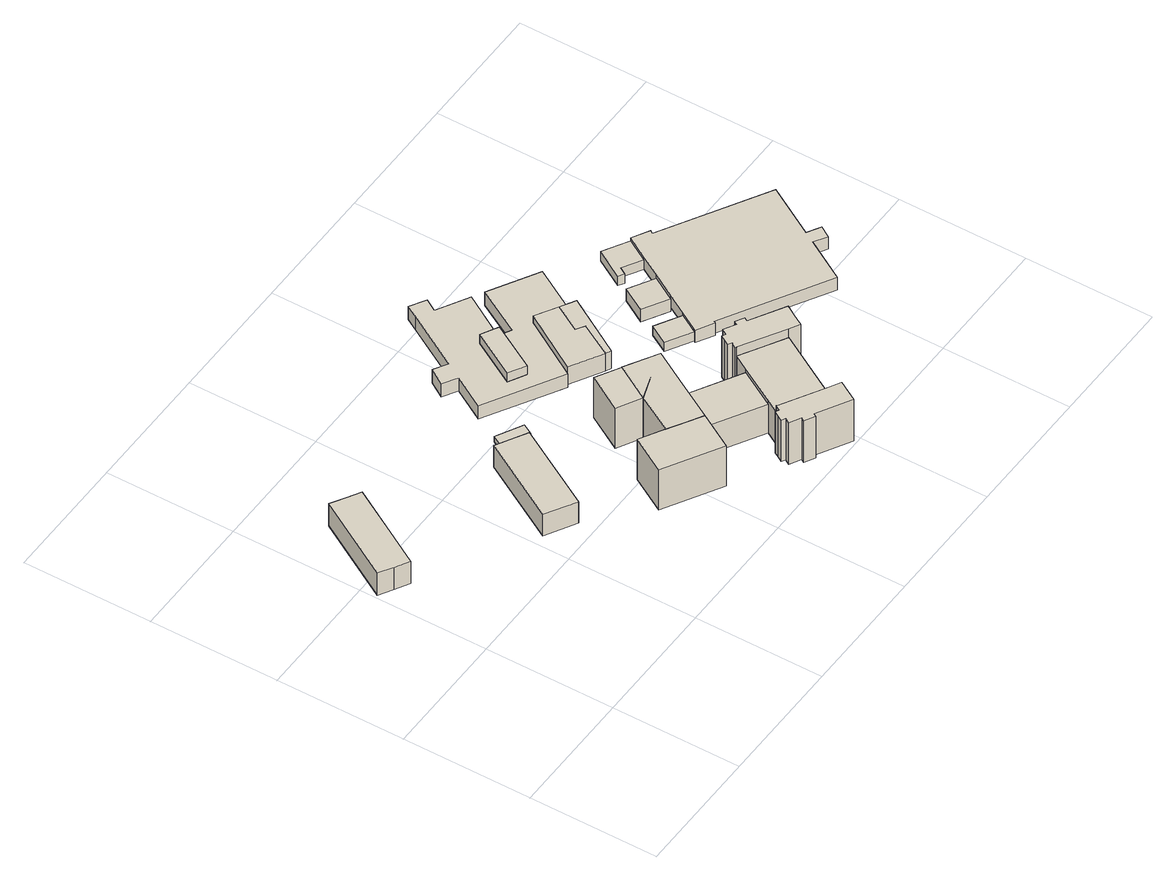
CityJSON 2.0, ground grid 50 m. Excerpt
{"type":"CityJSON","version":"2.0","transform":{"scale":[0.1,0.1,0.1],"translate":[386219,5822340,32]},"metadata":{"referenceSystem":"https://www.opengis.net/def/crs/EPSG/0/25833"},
"CityObjects":{
"building1":{"type":"Building","attributes":{"Gemeindeschluessel":"11000004","BezugspunktDach":"2200","function":"31001_2080","measuredHeight":12.09,"storeysAboveGround":1},"address":[{"country":"Germany","locality":"Berlin","thoroughfareNumber":"16 (13)","thoroughfareName":"Friedrich-Olbricht-Damm"}],"geometry":[{"type":"Solid","lod":"1","boundaries":[[[[0,1,2,3,4,5,6]],[[7,8,9,10,11,12,13]],[[7,13,6,5]],[[8,7,5,4]],[[9,8,4,3]],[[10,9,3,2]],[[11,10,2,1]],[[12,11,1,0]],[[13,12,0,6]]]]}]},
"building2":{"type":"Building","attributes":{"Gemeindeschluessel":"11000004","BezugspunktDach":"2200","function":"31001_2120","measuredHeight":11.86,"storeysAboveGround":2},"address":[{"country":"Germany","locality":"Berlin","thoroughfareNumber":"16 (12)","thoroughfareName":"Friedrich-Olbricht-Damm"}],"geometry":[{"type":"Solid","lod":"1","boundaries":[[[[14,15,16,17,18]],[[19,20,21,22,23]],[[19,23,18,17]],[[20,19,17,16]],[[21,20,16,15]],[[22,21,15,14]],[[23,22,14,18]]]]}]},
"building3":{"type":"Building","attributes":{"Gemeindeschluessel":"11000004","BezugspunktDach":"2200","function":"31001_3000","measuredHeight":2.53,"storeysAboveGround":1},"address":[{"country":"Germany","locality":"Berlin","thoroughfareNumber":"16 (20)","thoroughfareName":"Friedrich-Olbricht-Damm"}],"geometry":[{"type":"Solid","lod":"1","boundaries":[[[[24,25,26,27]],[[28,29,30,31]],[[28,31,27,26]],[[29,28,26,25]],[[30,29,25,24]],[[31,30,24,27]]]]}]},
"building4":{"type":"Building","attributes":{"Gemeindeschluessel":"11000004","function":"31001_3051"},"address":[{"country":"Germany","locality":"Berlin","thoroughfareNumber":"1 (1)","thoroughfareName":"Saatwinkler Damm"}],"children":["building4-1","building4-2","building4-3","building4-4","building4-5","building4-6","building4-7"]},
"building4-1":{"type":"BuildingPart","attributes":{"BezugspunktDach":"2200","measuredHeight":19.86,"storeysAboveGround":5},"parents":["building4"],"geometry":[{"type":"MultiSurface","lod":"1","boundaries":[[[32,33,34,35,36,37,38]],[[39,40,41,42,43,44,45]],[[39,45,38,37]],[[40,39,37,36]],[[41,40,36,35]],[[42,41,35,34]],[[46,47,34,33]],[[43,42,47,46]],[[44,43,33,32]],[[45,48,44,32,38]]]}]},
"building4-2":{"type":"BuildingPart","attributes":{"BezugspunktDach":"2200","measuredHeight":19.89,"storeysAboveGround":5},"parents":["building4"],"geometry":[{"type":"MultiSurface","lod":"1","boundaries":[[[49,33,38,50,51]],[[52,45,43,53,54]],[[52,54,51,50]],[[45,52,50,38]],[[43,33,32,38,45,38,33]],[[53,43,33,49]],[[54,53,49,51]],[[44,32,33,43,55]],[[45,38,32,44]]]}]},
"building4-3":{"type":"BuildingPart","attributes":{"BezugspunktDach":"2200","measuredHeight":19.75,"storeysAboveGround":5},"parents":["building4"],"geometry":[{"type":"Solid","lod":"1","boundaries":[[[[56,57,58,59,60]],[[61,40,62,39,63]],[[61,63,60,59]],[[40,61,59,58]],[[62,40,58,57]],[[39,62,57,56]],[[63,39,56,60]]]]}]},
"building4-4":{"type":"BuildingPart","attributes":{"BezugspunktDach":"2200","measuredHeight":17.2,"storeysAboveGround":5},"parents":["building4"],"geometry":[{"type":"MultiSurface","lod":"1","boundaries":[[[64,65,66,67,68,69,70,71]],[[72,73,74,75,76,77,78,79]],[[72,79,71,70]],[[80,81,70,69]],[[74,73,69,68]],[[77,76,66,65]],[[73,72,82,81,80]],[[75,74,83,68,67]],[[84,76,75,67,66]],[[78,77,65,64]],[[79,78,64,71]]]}]},
"building4-5":{"type":"BuildingPart","attributes":{"BezugspunktDach":"2200","measuredHeight":21.05,"storeysAboveGround":5},"parents":["building4"],"geometry":[{"type":"MultiSurface","lod":"1","boundaries":[[[85,86,87,88,89,90,91,92,93,94,95,96,97,98,99,100]],[[101,102,103,104,105,106,107,108,109,110,111,112,113,114,115,116]],[[101,116,100,99]],[[102,101,99,98]],[[103,102,98,97]],[[104,103,97,96]],[[105,104,96,95]],[[65,64,78,77,106,105,95,94],[79,78,64,71]],[[108,107,93,92]],[[109,108,92,91]],[[110,109,91,90]],[[111,110,90,89]],[[112,111,89,88]],[[113,112,88,87]],[[114,113,87,86]],[[115,114,86,85]],[[116,115,85,100]],[[77,78,64,65]],[[64,78,79,71]]]}]},
"building4-6":{"type":"BuildingPart","attributes":{"BezugspunktDach":"2200","measuredHeight":13.51,"storeysAboveGround":5},"parents":["building4"],"geometry":[{"type":"MultiSurface","lod":"1","boundaries":[[[81,80,47,46]],[[42,117,118,43]],[[43,46,43,42]],[[117,42,47,80]],[[118,117,119,73,72,81]],[[43,118,81,46]],[[42,43,46,47]],[[80,81,72,73,119]]]}]},
"building4-7":{"type":"BuildingPart","attributes":{"BezugspunktDach":"2200","measuredHeight":20.96,"storeysAboveGround":5},"parents":["building4"],"geometry":[{"type":"MultiSurface","lod":"1","boundaries":[[[120,121,122,123,124,125,126,127,128,129,130,131,132,133,134,135]],[[136,137,138,139,140,141,142,143,144,145,146,147,148,149,150,151]],[[136,151,135,134]],[[137,136,134,133]],[[138,137,133,132]],[[139,138,132,131]],[[140,139,131,130]],[[141,140,130,129]],[[142,141,129,128]],[[143,142,128,127]],[[144,143,127,126]],[[145,144,126,125]],[[146,145,125,124]],[[147,146,124,123]],[[68,67,66,123,122]],[[74,148,147,76,75]],[[149,148,122,121]],[[150,149,121,120]],[[151,150,120,135]],[[74,75,67,68]],[[75,76,66,67]]]}]},
"building5":{"type":"Building","attributes":{"Gemeindeschluessel":"11000004","function":"31001_1000"},"address":[{"country":"Germany","locality":"Berlin","thoroughfareNumber":"16 (17)","thoroughfareName":"Friedrich-Olbricht-Damm"}],"children":["building5-1","building5-2","building5-3","building5-4"]},
"building5-1":{"type":"BuildingPart","attributes":{"BezugspunktDach":"2200","measuredHeight":8.27,"storeysAboveGround":3},"parents":["building5"],"geometry":[{"type":"MultiSurface","lod":"1","boundaries":[[[152,153,154,155,156,157,158]],[[159,160,161,162,163,164,165]],[[159,165,166,165,159,157,158,157]],[[160,159,157,156],[159,160,156,157]],[[167,168,169,170,155,154]],[[163,162,154,153]],[[164,163,153,152]],[[165,164,152,158]],[[161,160,156,155]],[[162,161,170,169,168,167]]]}]},
"building5-2":{"type":"BuildingPart","attributes":{"BezugspunktDach":"2200","measuredHeight":6.11,"storeysAboveGround":3},"parents":["building5"],"geometry":[{"type":"MultiSurface","lod":"1","boundaries":[[[171,172,169,168,173,174,175,176,177,178,179,180,181,182,183,184,185,186],[187,188,189,190]],[[191,192,193,194,195,196,197,198,199,200,201,202,203,204,205,206,207,208],[209,210,211,212]],[[191,208,186,185]],[[192,191,185,184]],[[193,192,184,183]],[[194,193,183,182]],[[195,194,182,181]],[[196,195,181,180]],[[197,196,180,179]],[[198,197,179,178]],[[199,198,178,177]],[[200,199,177,176]],[[201,200,176,175]],[[202,201,175,174]],[[203,202,174,173]],[[204,203,173,168]],[[205,204,168,162,161,169]],[[206,205,161,213,172]],[[207,206,172,213,214,171]],[[208,207,171,186]],[[209,212,190,215,216,189]],[[210,209,216,217]],[[211,210,188,217,218,187]],[[212,211,218,215]],[[169,161,162,168]],[[219,169,172,213,161]],[[171,214,213,172]],[[189,216,215,190]],[[217,216,189,188]],[[187,218,217,188]],[[215,218,187,190]]]}]},
"building5-3":{"type":"BuildingPart","attributes":{"BezugspunktDach":"2200","measuredHeight":8.21,"storeysAboveGround":3},"parents":["building5"],"geometry":[{"type":"MultiSurface","lod":"1","boundaries":[[[158,157,156,155,220,221]],[[213,161,160,159,165,214]],[[213,172,171,221,220]],[[161,169,172,213,220,155]],[[214,165,158,221]],[[214,171,172,213]],[[213,172,169,161]],[[160,161,155,156]],[[160,222,156,157,159]],[[165,159,157,158,223]]]}]},
"building5-4":{"type":"BuildingPart","attributes":{"BezugspunktDach":"2200","measuredHeight":9.06,"storeysAboveGround":3},"parents":["building5"],"geometry":[{"type":"MultiSurface","lod":"1","boundaries":[[[224,225,226,227]],[[216,215,218,217]],[[216,189,188,227,226]],[[190,189,226,225]],[[228,187,190,225,224]],[[188,187,224,227]],[[217,188,189,216]],[[229,215,216,230,189,190]],[[218,215,190,187,228]],[[231,217,218,232,187,188]]]}]},
"building6":{"type":"Building","attributes":{"Gemeindeschluessel":"11000004","function":"31001_3000"},"address":[{"country":"Germany","locality":"Berlin","thoroughfareNumber":"16 (18)","thoroughfareName":"Friedrich-Olbricht-Damm"}],"children":["building6-1","building6-2","building6-3","building6-4"]},
"building6-1":{"type":"BuildingPart","attributes":{"BezugspunktDach":"2200","measuredHeight":5.75,"storeysAboveGround":2},"parents":["building6"],"geometry":[{"type":"MultiSurface","lod":"1","boundaries":[[[233,234,235,236,237,238,239,240,241,242,243,244,245,246,247,248,249]],[[250,251,252,253,254,255,256,257,258,259,260,261,262,263,264,265,266]],[[250,266,249,248]],[[251,250,248,247],[250,251,267,268]],[[252,251,247,246]],[[269,270,271,246,245]],[[254,253,245,244]],[[272,273,244,243]],[[256,255,243,242]],[[257,256,242,241]],[[258,257,241,240]],[[259,258,240,239]],[[260,259,239,238]],[[261,260,238,237]],[[262,261,237,236]],[[263,262,236,235]],[[264,263,235,234]],[[265,264,234,233]],[[266,265,233,249]],[[267,251,250,268]],[[274,253,252,271,270,269]],[[255,254,273,272]]]}]},
"building6-2":{"type":"BuildingPart","attributes":{"BezugspunktDach":"2200","measuredHeight":4.36,"storeysAboveGround":2},"parents":["building6"],"geometry":[{"type":"MultiSurface","lod":"1","boundaries":[[[275,276,273,272,277,278]],[[279,280,281,282,283,284]],[[279,284,278,277]],[[280,279,277,272]],[[281,280,255,254,273]],[[282,281,273,276]],[[283,282,276,275]],[[284,283,275,278]],[[285,272,273,254,255]]]}]},
"building6-3":{"type":"BuildingPart","attributes":{"BezugspunktDach":"2200","measuredHeight":4.24,"storeysAboveGround":2},"parents":["building6"],"geometry":[{"type":"MultiSurface","lod":"1","boundaries":[[[268,267,286,287]],[[288,251,250,289]],[[288,289,287,286]],[[251,288,286,267]],[[289,250,268,287]],[[250,251,267,268,290]]]}]},
"building6-4":{"type":"BuildingPart","attributes":{"BezugspunktDach":"2200","measuredHeight":5.69,"storeysAboveGround":2},"parents":["building6"],"geometry":[{"type":"Solid","lod":"1","boundaries":[[[[270,269,291,292]],[[293,294,295,296]],[[293,296,292,291]],[[294,293,291,269]],[[295,294,269,253,252,270]],[[296,295,270,292]],[[270,252,253,269]]]]}]}
},
"vertices":[
[60,902,119],[113,871,119],[115,873,119],[295,1182,119],[242,1213,119],[190,1244,119],[7,933,119],[190,1244,15],[242,1213,15],[295,1182,15],[115,873,15],[113,871,15],[60,902,15],[7,933,15],
[649,558,119],[829,870,119],[772,903,119],[714,936,119],[534,624,119],[714,936,19],[772,903,19],[829,870,19],[649,558,19],[534,624,19],
[886,901,49],[908,941,49],[809,995,49],[787,955,49],[809,995,24],[908,941,24],[886,901,24],[787,955,24],
[1075,415,211],[1137,378,211],[1220,521,211],[1300,658,211],[1175,731,211],[1094,593,211],[1013,452,211],[1094,593,22],[1175,731,22],[1300,658,22],[1220,521,22],[1137,378,22],[1075,415,22],[1013,452,22],[1137,378,157],[1220,521,157],[1017,450,22],
[1057,241,211],[922,505,211],[842,367,211],[922,505,22],[1057,241,22],[842,367,22],[1106,397,22],
[1094,593,210],[1193,627,210],[1175,731,210],[1084,783,210],[1004,645,210],[1084,783,22],[1193,627,22],[1004,645,22],
[1387,151,175],[1470,102,175],[1622,363,175],[1539,412,175],[1457,460,175],[1423,403,175],[1340,260,175],[1304,199,175],[1340,260,23],[1423,403,23],[1457,460,23],[1539,412,23],[1622,363,23],[1470,102,23],[1387,151,23],[1304,199,23],[1423,403,157],[1340,260,157],[1340,260,101],[1457,460,147],[1622,363,135],
[1266,143,217],[1255,124,217],[1297,100,217],[1290,87,217],[1328,65,217],[1336,77,217],[1464,3,217],[1486,41,217],[1509,80,217],[1470,102,217],[1304,199,217],[1300,202,217],[1288,182,217],[1275,190,217],[1264,171,217],[1252,151,217],[1264,171,22],[1275,190,22],[1288,182,22],[1300,202,22],[1304,199,22],[1470,102,22],[1509,80,22],[1486,41,22],[1464,3,22],[1336,77,22],[1328,65,22],[1290,87,22],[1297,100,22],[1255,124,22],[1266,143,22],[1252,151,22],
[1423,403,22],[1340,260,22],[1423,403,71],
[1465,484,216],[1452,463,216],[1457,460,216],[1622,363,216],[1661,341,216],[1685,382,216],[1709,423,216],[1578,500,216],[1586,513,216],[1554,532,216],[1546,519,216],[1501,545,216],[1488,523,216],[1474,531,216],[1463,512,216],[1451,492,216],[1463,512,22],[1474,531,22],[1488,523,22],[1501,545,22],[1546,519,22],[1554,532,22],[1586,513,22],[1578,500,22],[1709,423,22],[1685,382,22],[1661,341,22],[1622,363,22],[1457,460,22],[1452,463,22],[1465,484,22],[1451,492,22],
[1305,857,108],[1438,1081,108],[1416,1093,108],[1382,1114,108],[1323,1012,108],[1356,991,108],[1285,867,108],[1356,991,25],[1323,1012,25],[1382,1114,25],[1416,1093,25],[1438,1081,25],[1305,857,25],[1285,867,25],[1285,867,73],[1416,1093,58],[1416,1093,74],[1382,1114,74],[1382,1114,65],
[1164,937,74],[1300,1163,74],[1517,1268,74],[1333,1375,74],[1235,1202,74],[1187,1229,74],[1290,1400,74],[1170,1469,74],[1198,1515,74],[1139,1550,74],[1111,1504,74],[988,1293,74],[936,1324,74],[897,1262,74],[952,1230,74],[878,1103,74],[1088,1048,74],[1024,1084,74],[1124,1259,74],[1188,1223,74],[952,1230,12],[897,1262,12],[936,1324,12],[988,1293,12],[1111,1504,12],[1139,1550,12],[1198,1515,12],[1170,1469,12],[1290,1400,12],[1187,1229,12],[1235,1202,12],[1333,1375,12],[1517,1268,12],[1416,1093,12],[1382,1114,12],[1300,1163,12],[1164,937,12],[878,1103,12],[1124,1259,12],[1024,1084,12],[1088,1048,12],[1188,1223,12],[1300,1163,25],[1164,937,25],[1188,1223,25],[1124,1259,25],[1024,1084,25],[1088,1048,25],[1382,1114,58],
[1300,1163,108],[1164,937,108],[1323,1012,66],[1285,867,98],
[1088,1048,116],[1188,1223,116],[1124,1259,116],[1024,1084,116],[1088,1048,64],[1188,1223,68],[1124,1259,53],[1024,1084,68],[1088,1048,53],
[1625,655,79],[1630,662,79],[2023,433,79],[2116,592,79],[2166,562,79],[2192,605,79],[2141,635,79],[2254,828,79],[1861,1058,79],[1868,1070,79],[1804,1107,79],[1753,1021,79],[1707,942,79],[1652,849,79],[1608,772,79],[1565,699,79],[1561,692,79],[1565,699,22],[1608,772,22],[1652,849,22],[1707,942,22],[1753,1021,22],[1804,1107,22],[1868,1070,22],[1861,1058,22],[2254,828,22],[2141,635,22],[2192,605,22],[2166,562,22],[2116,592,22],[2023,433,22],[1630,662,22],[1625,655,22],[1561,692,22],[1608,772,65],[1565,699,65],[1707,942,62],[1652,849,62],[1652,849,28],[1804,1107,65],[1753,1021,65],[1707,942,49],
[1664,1039,65],[1679,1065,65],[1708,1163,65],[1643,1052,65],[1708,1163,21],[1804,1107,21],[1753,1021,21],[1679,1065,21],[1664,1039,21],[1643,1052,21],[1804,1107,45],
[1512,828,65],[1470,755,65],[1512,828,22],[1470,755,22],[1565,699,63],
[1612,998,62],[1557,905,62],[1612,998,5],[1707,942,5],[1652,849,5],[1557,905,5]
]}
